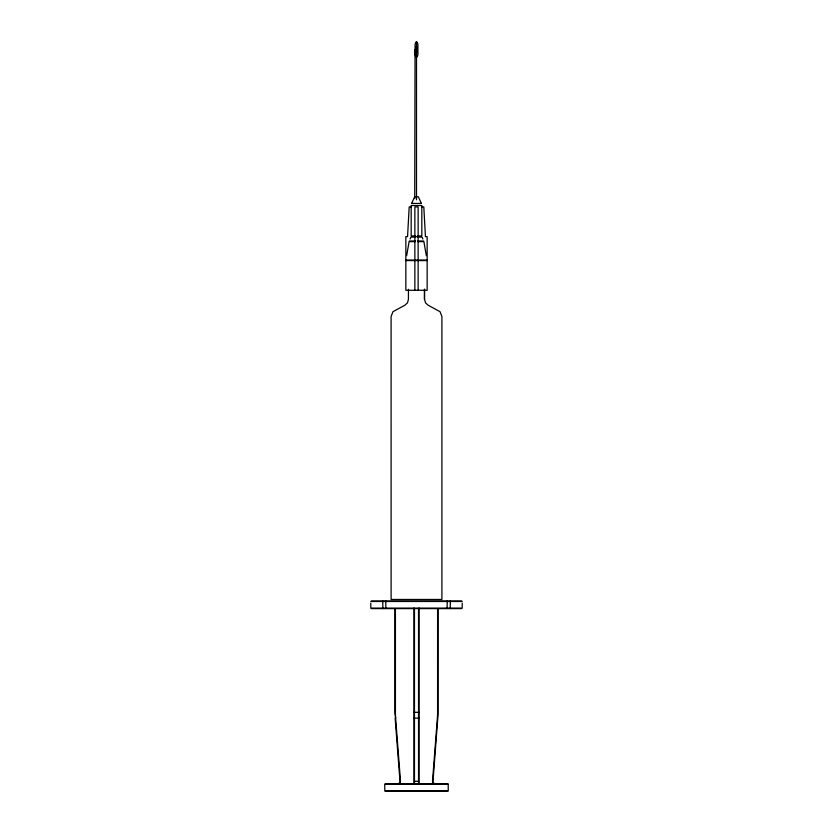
<?xml version="1.0" encoding="UTF-8"?>
<svg xmlns="http://www.w3.org/2000/svg" width="833" height="833" viewBox="0 0 833 833"><rect width="100%" height="100%" fill="white"/><g stroke="black" fill="none" stroke-linecap="round" stroke-linejoin="round"><path stroke-width="1.25" d="M414.719 198.587L415.073 44.867A12.922 12.62 0 0 1 415.584 42.733L416.5 41.65L417.333 42.577M408.441 289.29L408.42 299.474L407.452 302.868L404.838 305.242L392.957 311.698L391.094 316.467L391.114 599.458L441.906 599.458L441.906 316.467L440.043 311.698L428.162 305.242L425.548 302.868L424.58 299.474L424.559 289.29M424.424 299.474L424.445 289.29M438.096 609.725L438.064 714.495L433.014 781.271A2.541 2.541 0 0 0 434.899 783.728M437.585 608.684L437.585 712.298A75.699 75.699 0 0 1 437.367 718.108L432.504 781.26A3.051 3.051 0 0 0 433.743 783.728M406.66 255.648L409.107 241.643L415.448 241.643M410.107 239.04L410.929 237.103L415.313 237.103M411.617 203.439L414.647 196.807L418.385 196.807L421.383 203.439M382.795 600.989L382.795 608.611M450.268 608.6L450.268 600.999M418.989 718.119L414.011 718.119M394.904 609.725L394.904 712.663L395.633 718.108A75.699 75.699 0 0 1 395.415 712.298L395.415 608.684M411.627 203.439L421.373 203.439M411.169 206.907L409.19 206.907L407.556 236.645L405.848 236.645L405.848 290.28L427.152 290.28L427.152 236.645L425.444 236.645L423.81 206.907L421.831 206.907M415.365 235.926L411.179 235.926L411.169 205.522L421.821 205.522L421.831 235.926L417.635 235.926M414.865 236.645L418.135 236.645M417.687 237.103L422.06 237.103L422.893 239.04M409.315 240.987L415.48 240.987M417.52 240.987L423.685 240.987M417.552 241.643L423.882 241.643L426.34 255.648M405.89 260.052L427.11 260.052M405.848 260.583L427.152 260.583M371.32 600.989L461.68 600.989M370.81 601.488L462.19 601.488M371.32 608.611L461.68 608.611M413.991 712.298L419.009 712.298M414.47 781.271L418.53 781.271M385.252 783.728L447.748 783.728M385.252 791.35L447.748 791.35M416.281 52.885L416.833 52.708A5.175 5.05 0 0 0 417.104 51.656L417.146 51.438A13.942 13.609 0 0 0 417.26 49.616L417.26 49.501A13.765 13.443 0 0 0 417.146 47.793L417.125 47.689A4.967 4.842 0 0 0 416.812 46.461L416.167 46.533A5.175 5.05 0 0 0 415.896 47.585L415.865 47.752A13.942 13.609 0 0 0 415.74 49.626L415.74 49.741A13.765 13.443 0 0 0 415.854 51.448L415.886 51.667A4.967 4.842 0 0 0 416.188 52.781L416.208 52.771M415.667 56.665L416.5 57.592L417.395 56.509A12.922 12.62 0 0 0 417.916 54.374L417.927 44.847A12.433 12.131 0 0 0 417.354 42.566M395.633 718.108L400.496 781.26A3.051 3.051 0 0 1 399.257 783.728M395.134 718.14L399.986 781.271A2.541 2.541 0 0 1 398.101 783.728M414.719 49.636L415.073 54.395A12.433 12.131 0 0 0 415.646 56.675M462.221 603.144L462.19 608.1L370.81 608.1L370.779 603.144M447.175 601.02L447.175 608.569M419.041 608.017L419.041 783.728M418.53 609.725L418.53 783.728M418.135 290.28L418.135 206.907L414.865 206.907L414.865 290.28M416.5 41.65L416.5 199.826M414.47 609.725L414.47 783.728M413.959 608.017L413.959 783.728M385.825 601.02L385.825 608.569M448.258 784.238L384.742 784.238L384.804 790.84L448.258 790.84L448.196 784.238"/></g></svg>
